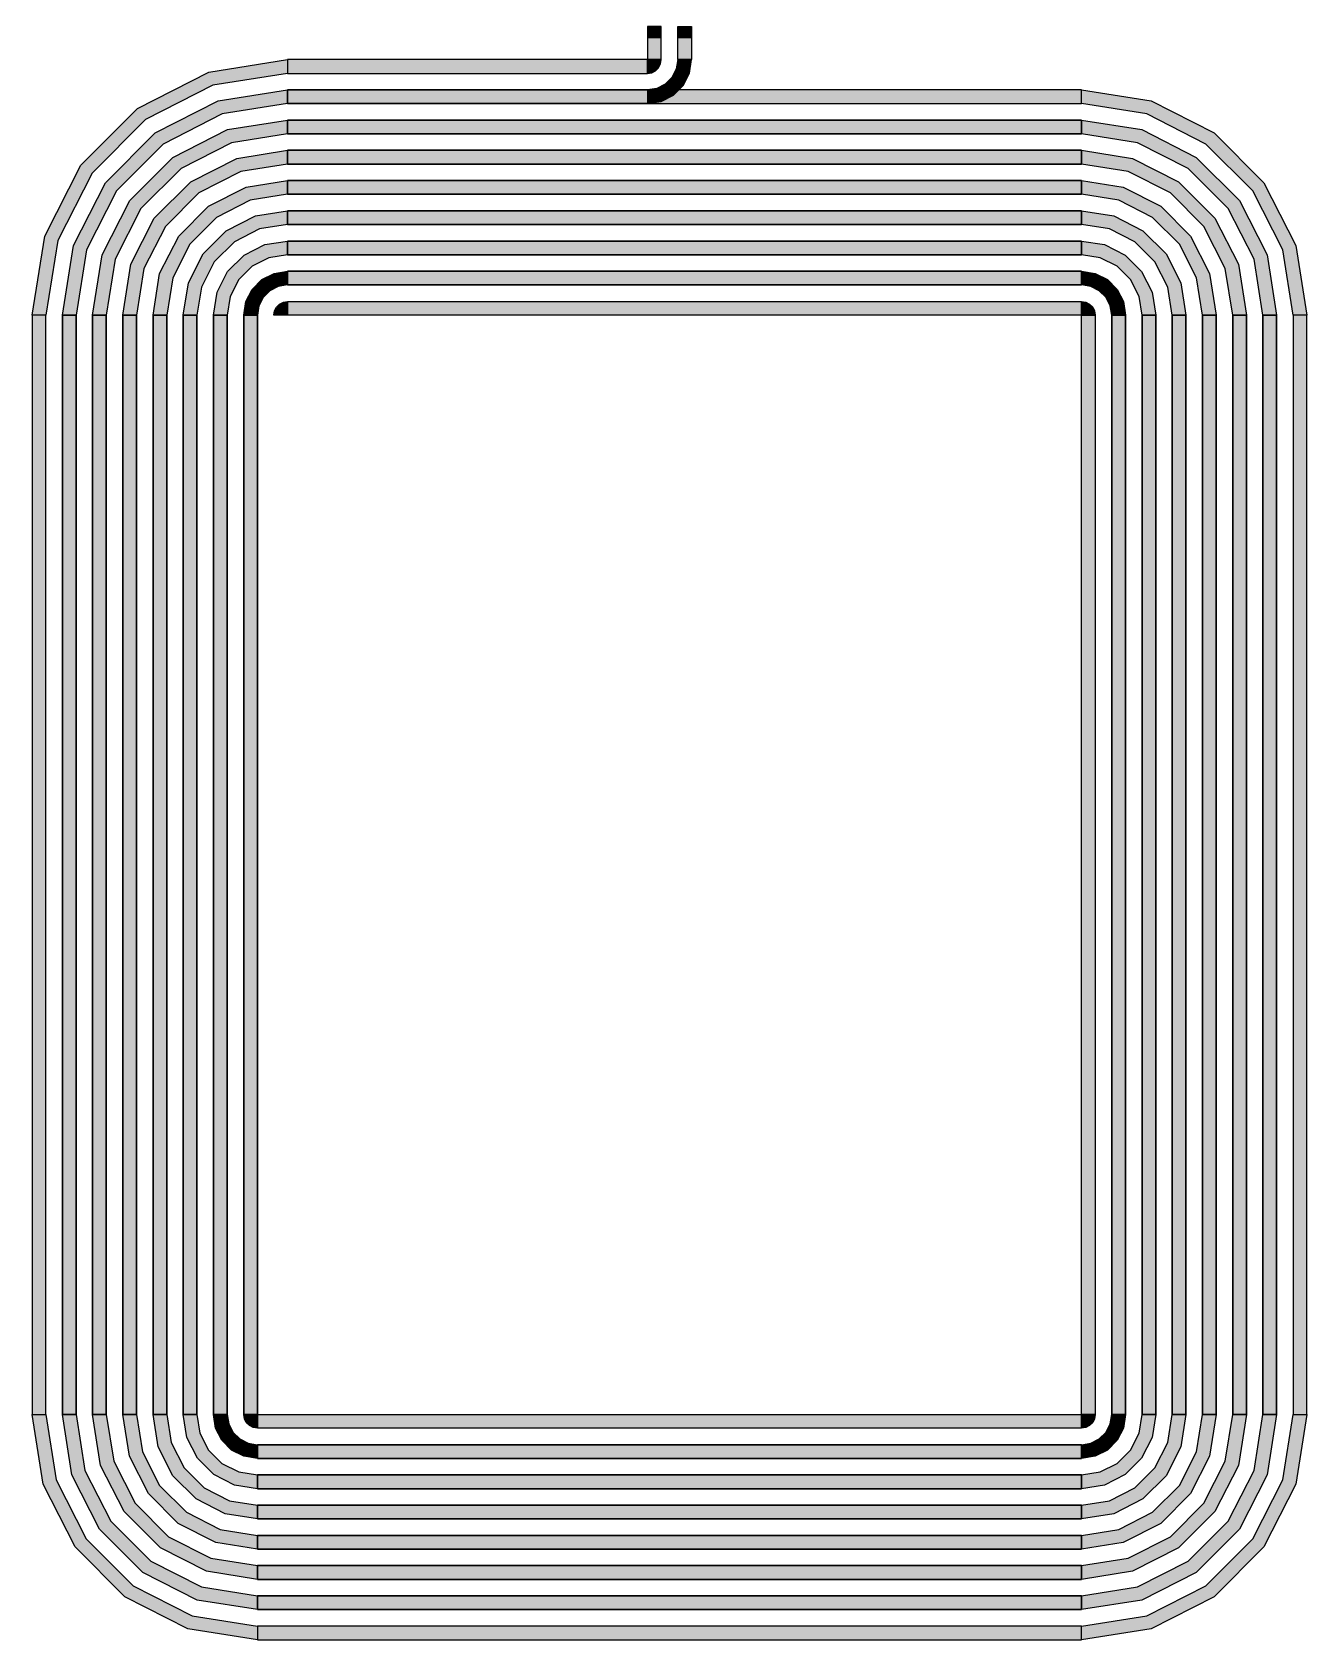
# Model space of a CAD drawing. Extents: x -200 to 7200, y -200 to 2100.
# Drawn here: x 2759 to 2991, y 84 to 376.5 of the extents above; entities that cross this region are included whole.
import ezdxf

# ---------------------------------------------------------------- set-up
doc = ezdxf.new("R2010")
doc.units = 0
doc.header["$MEASUREMENT"] = 0
doc.layers.get('0').update_dxf_attribs({"linetype": 'CONTINUOUS'})

# ---------------------------------------------------------------- blocks, each defined once
blk = doc.blocks.new('R2C1B')
for points in [[(2873.5, 375.5), (2873.5, 377.5), (2871, 377.5), (2871, 375.5), (2873.5, 375.5)], [(2876.5, 375.5), (2876.5, 377.5), (2879, 377.5), (2879, 375.5), (2876.5, 375.5)], [(2873.5, 371.5), (2873.5, 375.5), (2871, 375.5), (2871, 371.5), (2873.5, 371.5)], [(2876.5, 371.5), (2876.5, 375.5), (2879, 375.5), (2879, 371.5), (2876.5, 371.5)], [(2759, 325), (2761.28, 339.37), (2767.88, 352.33), (2778.17, 362.62), (2791.13, 369.22), (2805.5, 371.5), (2805.5, 369), (2791.9, 366.85), (2779.64, 360.6), (2769.9, 350.86), (2763.65, 338.6), (2761.5, 325), (2759, 325)], [(2805.5, 369), (2871, 369), (2871, 371.5), (2805.5, 371.5), (2805.5, 369)], [(2871, 363.5), (2873.47, 363.89), (2875.7, 365.03), (2877.47, 366.8), (2878.61, 369.03), (2879, 371.5), (2876.5, 371.5), (2876.23, 369.8), (2875.45, 368.27), (2874.23, 367.05), (2872.7, 366.27), (2871, 366), (2871, 363.5)], [(2871, 369), (2871.77, 369.12), (2872.47, 369.48), (2873.02, 370.03), (2873.38, 370.73), (2873.5, 371.5), (2871, 371.5), (2871, 371.5), (2871, 371.5), (2871, 371.5), (2871, 371.5), (2871, 371.5), (2871, 369)], [(2764.5, 325), (2766.51, 337.67), (2772.33, 349.1), (2781.4, 358.17), (2792.83, 363.99), (2805.5, 366), (2805.5, 363.5), (2793.6, 361.62), (2782.87, 356.15), (2774.35, 347.63), (2768.88, 336.9), (2767, 325), (2764.5, 325)], [(2764.5, 325), (2766.51, 337.67), (2772.33, 349.1), (2781.4, 358.17), (2792.83, 363.99), (2805.5, 366), (2805.5, 363.5), (2793.6, 361.62), (2782.87, 356.15), (2774.35, 347.63), (2768.88, 336.9), (2767, 325), (2764.5, 325)], [(2805.5, 363.5), (2950, 363.5), (2950, 366), (2805.5, 366), (2805.5, 363.5)], [(2805.5, 366), (2871, 366), (2871, 363.5), (2805.5, 363.5), (2805.5, 366)], [(2950, 366), (2962.67, 363.99), (2974.1, 358.17), (2983.17, 349.1), (2988.99, 337.67), (2991, 325), (2988.5, 325), (2986.62, 336.9), (2981.15, 347.63), (2972.63, 356.15), (2961.9, 361.62), (2950, 363.5), (2950, 366)], [(2770, 325), (2771.74, 335.97), (2776.78, 345.87), (2784.63, 353.72), (2794.53, 358.76), (2805.5, 360.5), (2805.5, 358), (2795.3, 356.38), (2786.1, 351.7), (2778.8, 344.4), (2774.12, 335.2), (2772.5, 325), (2770, 325)], [(2770, 325), (2771.74, 335.97), (2776.78, 345.87), (2784.63, 353.72), (2794.53, 358.76), (2805.5, 360.5), (2805.5, 358), (2795.3, 356.38), (2786.1, 351.7), (2778.8, 344.4), (2774.12, 335.2), (2772.5, 325), (2770, 325)], [(2805.5, 358), (2950, 358), (2950, 360.5), (2805.5, 360.5), (2805.5, 358)], [(2805.5, 360.5), (2950, 360.5), (2950, 358), (2805.5, 358), (2805.5, 360.5)], [(2950, 360.5), (2960.97, 358.76), (2970.87, 353.72), (2978.72, 345.87), (2983.76, 335.97), (2985.5, 325), (2983, 325), (2981.38, 335.2), (2976.7, 344.4), (2969.4, 351.7), (2960.2, 356.38), (2950, 358), (2950, 360.5)], [(2950, 360.5), (2960.97, 358.76), (2970.87, 353.72), (2978.72, 345.87), (2983.76, 335.97), (2985.5, 325), (2983, 325), (2981.38, 335.2), (2976.7, 344.4), (2969.4, 351.7), (2960.2, 356.38), (2950, 358), (2950, 360.5)], [(2775.5, 325), (2776.97, 334.27), (2781.23, 342.63), (2787.87, 349.27), (2796.23, 353.53), (2805.5, 355), (2805.5, 352.5), (2797, 351.15), (2789.34, 347.25), (2783.25, 341.16), (2779.35, 333.5), (2778, 325), (2775.5, 325)], [(2775.5, 325), (2776.97, 334.27), (2781.23, 342.63), (2787.87, 349.27), (2796.23, 353.53), (2805.5, 355), (2805.5, 352.5), (2797, 351.15), (2789.34, 347.25), (2783.25, 341.16), (2779.35, 333.5), (2778, 325), (2775.5, 325)], [(2805.5, 352.5), (2950, 352.5), (2950, 355), (2805.5, 355), (2805.5, 352.5)], [(2805.5, 355), (2950, 355), (2950, 352.5), (2805.5, 352.5), (2805.5, 355)], [(2950, 355), (2959.27, 353.53), (2967.63, 349.27), (2974.27, 342.63), (2978.53, 334.27), (2980, 325), (2977.5, 325), (2976.15, 333.5), (2972.25, 341.16), (2966.16, 347.25), (2958.5, 351.15), (2950, 352.5), (2950, 355)], [(2950, 355), (2959.27, 353.53), (2967.63, 349.27), (2974.27, 342.63), (2978.53, 334.27), (2980, 325), (2977.5, 325), (2976.15, 333.5), (2972.25, 341.16), (2966.16, 347.25), (2958.5, 351.15), (2950, 352.5), (2950, 355)], [(2781, 325), (2782.2, 332.57), (2785.68, 339.4), (2791.1, 344.82), (2797.93, 348.3), (2805.5, 349.5), (2805.5, 347), (2798.7, 345.92), (2792.57, 342.8), (2787.7, 337.93), (2784.58, 331.8), (2783.5, 325), (2781, 325)], [(2781, 325), (2782.2, 332.57), (2785.68, 339.4), (2791.1, 344.82), (2797.93, 348.3), (2805.5, 349.5), (2805.5, 347), (2798.7, 345.92), (2792.57, 342.8), (2787.7, 337.93), (2784.58, 331.8), (2783.5, 325), (2781, 325)], [(2805.5, 347), (2950, 347), (2950, 349.5), (2805.5, 349.5), (2805.5, 347)], [(2805.5, 349.5), (2950, 349.5), (2950, 347), (2805.5, 347), (2805.5, 349.5)], [(2950, 349.5), (2957.57, 348.3), (2964.4, 344.82), (2969.82, 339.4), (2973.3, 332.57), (2974.5, 325), (2972, 325), (2970.92, 331.8), (2967.8, 337.93), (2962.93, 342.8), (2956.8, 345.92), (2950, 347), (2950, 349.5)], [(2950, 349.5), (2957.57, 348.3), (2964.4, 344.82), (2969.82, 339.4), (2973.3, 332.57), (2974.5, 325), (2972, 325), (2970.92, 331.8), (2967.8, 337.93), (2962.93, 342.8), (2956.8, 345.92), (2950, 347), (2950, 349.5)], [(2786.5, 325), (2787.43, 330.87), (2790.13, 336.17), (2794.33, 340.37), (2799.63, 343.07), (2805.5, 344), (2805.5, 341.5), (2800.4, 340.69), (2795.8, 338.35), (2792.15, 334.7), (2789.81, 330.1), (2789, 325), (2786.5, 325)], [(2786.5, 325), (2787.43, 330.87), (2790.13, 336.17), (2794.33, 340.37), (2799.63, 343.07), (2805.5, 344), (2805.5, 341.5), (2800.4, 340.69), (2795.8, 338.35), (2792.15, 334.7), (2789.81, 330.1), (2789, 325), (2786.5, 325)], [(2805.5, 341.5), (2950, 341.5), (2950, 344), (2805.5, 344), (2805.5, 341.5)], [(2805.5, 344), (2950, 344), (2950, 341.5), (2805.5, 341.5), (2805.5, 344)], [(2950, 344), (2955.87, 343.07), (2961.17, 340.37), (2965.37, 336.17), (2968.07, 330.87), (2969, 325), (2966.5, 325), (2965.69, 330.1), (2963.35, 334.7), (2959.7, 338.35), (2955.1, 340.69), (2950, 341.5), (2950, 344)], [(2950, 344), (2955.87, 343.07), (2961.17, 340.37), (2965.37, 336.17), (2968.07, 330.87), (2969, 325), (2966.5, 325), (2965.69, 330.1), (2963.35, 334.7), (2959.7, 338.35), (2955.1, 340.69), (2950, 341.5), (2950, 344)], [(2792, 325), (2792.66, 329.17), (2794.58, 332.94), (2797.56, 335.92), (2801.33, 337.84), (2805.5, 338.5), (2805.5, 336), (2802.1, 335.46), (2799.03, 333.9), (2796.6, 331.47), (2795.04, 328.4), (2794.5, 325), (2792, 325)], [(2792, 325), (2792.66, 329.17), (2794.58, 332.94), (2797.56, 335.92), (2801.33, 337.84), (2805.5, 338.5), (2805.5, 336), (2802.1, 335.46), (2799.03, 333.9), (2796.6, 331.47), (2795.04, 328.4), (2794.5, 325), (2792, 325)], [(2805.5, 336), (2950, 336), (2950, 338.5), (2805.5, 338.5), (2805.5, 336)], [(2805.5, 338.5), (2950, 338.5), (2950, 336), (2805.5, 336), (2805.5, 338.5)], [(2950, 338.5), (2954.17, 337.84), (2957.94, 335.92), (2960.92, 332.94), (2962.84, 329.17), (2963.5, 325), (2961, 325), (2960.46, 328.4), (2958.9, 331.47), (2956.47, 333.9), (2953.4, 335.46), (2950, 336), (2950, 338.5)], [(2950, 338.5), (2954.17, 337.84), (2957.94, 335.92), (2960.92, 332.94), (2962.84, 329.17), (2963.5, 325), (2961, 325), (2960.46, 328.4), (2958.9, 331.47), (2956.47, 333.9), (2953.4, 335.46), (2950, 336), (2950, 338.5)], [(2797.5, 325), (2797.89, 327.47), (2799.03, 329.7), (2800.8, 331.47), (2803.03, 332.61), (2805.5, 333), (2805.5, 330.5), (2803.8, 330.23), (2802.27, 329.45), (2801.05, 328.23), (2800.27, 326.7), (2800, 325), (2797.5, 325)], [(2797.5, 325), (2797.89, 327.47), (2799.03, 329.7), (2800.8, 331.47), (2803.03, 332.61), (2805.5, 333), (2805.5, 330.5), (2803.8, 330.23), (2802.27, 329.45), (2801.05, 328.23), (2800.27, 326.7), (2800, 325), (2797.5, 325)], [(2805.5, 330.5), (2950, 330.5), (2950, 333), (2805.5, 333), (2805.5, 330.5)], [(2805.5, 333), (2950, 333), (2950, 330.5), (2805.5, 330.5), (2805.5, 333)], [(2950, 333), (2952.47, 332.61), (2954.7, 331.47), (2956.47, 329.7), (2957.61, 327.47), (2958, 325), (2955.5, 325), (2955.23, 326.7), (2954.45, 328.23), (2953.23, 329.45), (2951.7, 330.23), (2950, 330.5), (2950, 333)], [(2950, 333), (2952.47, 332.61), (2954.7, 331.47), (2956.47, 329.7), (2957.61, 327.47), (2958, 325), (2955.5, 325), (2955.23, 326.7), (2954.45, 328.23), (2953.23, 329.45), (2951.7, 330.23), (2950, 330.5), (2950, 333)], [(2761.5, 125), (2761.5, 325), (2759, 325), (2759, 125), (2761.5, 125)], [(2767, 125), (2767, 325), (2764.5, 325), (2764.5, 125), (2767, 125)], [(2764.5, 125), (2764.5, 325), (2767, 325), (2767, 125), (2764.5, 125)], [(2772.5, 125), (2772.5, 325), (2770, 325), (2770, 125), (2772.5, 125)], [(2770, 125), (2770, 325), (2772.5, 325), (2772.5, 125), (2770, 125)], [(2778, 125), (2778, 325), (2775.5, 325), (2775.5, 125), (2778, 125)], [(2775.5, 125), (2775.5, 325), (2778, 325), (2778, 125), (2775.5, 125)], [(2783.5, 125), (2783.5, 325), (2781, 325), (2781, 125), (2783.5, 125)], [(2781, 125), (2781, 325), (2783.5, 325), (2783.5, 125), (2781, 125)], [(2789, 125), (2789, 325), (2786.5, 325), (2786.5, 125), (2789, 125)], [(2786.5, 125), (2786.5, 325), (2789, 325), (2789, 125), (2786.5, 125)], [(2794.5, 125), (2794.5, 325), (2792, 325), (2792, 125), (2794.5, 125)], [(2792, 125), (2792, 325), (2794.5, 325), (2794.5, 125), (2792, 125)], [(2800, 125), (2800, 325), (2797.5, 325), (2797.5, 125), (2800, 125)], [(2797.5, 125), (2797.5, 325), (2800, 325), (2800, 125), (2797.5, 125)], [(2803, 325), (2803.12, 325.77), (2803.48, 326.47), (2804.03, 327.02), (2804.73, 327.38), (2805.5, 327.5), (2805.5, 325), (2805.5, 325), (2805.5, 325), (2805.5, 325), (2805.5, 325), (2805.5, 325), (2803, 325)], [(2805.5, 327.5), (2950, 327.5), (2950, 325), (2805.5, 325), (2805.5, 327.5)], [(2950, 327.5), (2950.77, 327.38), (2951.47, 327.02), (2952.02, 326.47), (2952.38, 325.77), (2952.5, 325), (2950, 325), (2950, 325), (2950, 325), (2950, 325), (2950, 325), (2950, 325), (2950, 327.5)], [(2950, 125), (2950, 325), (2952.5, 325), (2952.5, 125), (2950, 125)], [(2952.5, 325), (2952.5, 125), (2950, 125), (2950, 325), (2952.5, 325)], [(2955.5, 325), (2955.5, 125), (2958, 125), (2958, 325), (2955.5, 325)], [(2958, 325), (2958, 125), (2955.5, 125), (2955.5, 325), (2958, 325)], [(2961, 325), (2961, 125), (2963.5, 125), (2963.5, 325), (2961, 325)], [(2963.5, 325), (2963.5, 125), (2961, 125), (2961, 325), (2963.5, 325)], [(2966.5, 325), (2966.5, 125), (2969, 125), (2969, 325), (2966.5, 325)], [(2969, 325), (2969, 125), (2966.5, 125), (2966.5, 325), (2969, 325)], [(2972, 325), (2972, 125), (2974.5, 125), (2974.5, 325), (2972, 325)], [(2974.5, 325), (2974.5, 125), (2972, 125), (2972, 325), (2974.5, 325)], [(2977.5, 325), (2977.5, 125), (2980, 125), (2980, 325), (2977.5, 325)], [(2980, 325), (2980, 125), (2977.5, 125), (2977.5, 325), (2980, 325)], [(2983, 325), (2983, 125), (2985.5, 125), (2985.5, 325), (2983, 325)], [(2985.5, 325), (2985.5, 125), (2983, 125), (2983, 325), (2985.5, 325)], [(2988.5, 325), (2988.5, 125), (2991, 125), (2991, 325), (2988.5, 325)], [(2800, 84), (2787.33, 86.01), (2775.9, 91.83), (2766.83, 100.9), (2761.01, 112.33), (2759, 125), (2761.5, 125), (2763.38, 113.1), (2768.85, 102.37), (2777.37, 93.85), (2788.1, 88.38), (2800, 86.5), (2800, 84)], [(2800, 89.5), (2789.03, 91.24), (2779.13, 96.28), (2771.28, 104.13), (2766.24, 114.03), (2764.5, 125), (2767, 125), (2768.62, 114.8), (2773.3, 105.6), (2780.6, 98.3), (2789.8, 93.62), (2800, 92), (2800, 89.5)], [(2800, 89.5), (2789.03, 91.24), (2779.13, 96.28), (2771.28, 104.13), (2766.24, 114.03), (2764.5, 125), (2767, 125), (2768.62, 114.8), (2773.3, 105.6), (2780.6, 98.3), (2789.8, 93.62), (2800, 92), (2800, 89.5)], [(2800, 95), (2790.73, 96.47), (2782.37, 100.73), (2775.73, 107.37), (2771.47, 115.73), (2770, 125), (2772.5, 125), (2773.85, 116.5), (2777.75, 108.84), (2783.84, 102.75), (2791.5, 98.85), (2800, 97.5), (2800, 95)], [(2800, 95), (2790.73, 96.47), (2782.37, 100.73), (2775.73, 107.37), (2771.47, 115.73), (2770, 125), (2772.5, 125), (2773.85, 116.5), (2777.75, 108.84), (2783.84, 102.75), (2791.5, 98.85), (2800, 97.5), (2800, 95)], [(2800, 100.5), (2792.43, 101.7), (2785.6, 105.18), (2780.18, 110.6), (2776.7, 117.43), (2775.5, 125), (2778, 125), (2779.08, 118.2), (2782.2, 112.07), (2787.07, 107.2), (2793.2, 104.08), (2800, 103), (2800, 100.5)], [(2800, 100.5), (2792.43, 101.7), (2785.6, 105.18), (2780.18, 110.6), (2776.7, 117.43), (2775.5, 125), (2778, 125), (2779.08, 118.2), (2782.2, 112.07), (2787.07, 107.2), (2793.2, 104.08), (2800, 103), (2800, 100.5)], [(2800, 106), (2794.13, 106.93), (2788.83, 109.63), (2784.63, 113.83), (2781.93, 119.13), (2781, 125), (2783.5, 125), (2784.31, 119.9), (2786.65, 115.3), (2790.3, 111.65), (2794.9, 109.31), (2800, 108.5), (2800, 106)], [(2800, 106), (2794.13, 106.93), (2788.83, 109.63), (2784.63, 113.83), (2781.93, 119.13), (2781, 125), (2783.5, 125), (2784.31, 119.9), (2786.65, 115.3), (2790.3, 111.65), (2794.9, 109.31), (2800, 108.5), (2800, 106)], [(2800, 111.5), (2795.83, 112.16), (2792.06, 114.08), (2789.08, 117.06), (2787.16, 120.83), (2786.5, 125), (2789, 125), (2789.54, 121.6), (2791.1, 118.53), (2793.53, 116.1), (2796.6, 114.54), (2800, 114), (2800, 111.5)], [(2800, 111.5), (2795.83, 112.16), (2792.06, 114.08), (2789.08, 117.06), (2787.16, 120.83), (2786.5, 125), (2789, 125), (2789.54, 121.6), (2791.1, 118.53), (2793.53, 116.1), (2796.6, 114.54), (2800, 114), (2800, 111.5)], [(2800, 117), (2797.53, 117.39), (2795.3, 118.53), (2793.53, 120.3), (2792.39, 122.53), (2792, 125), (2794.5, 125), (2794.77, 123.3), (2795.55, 121.77), (2796.77, 120.55), (2798.3, 119.77), (2800, 119.5), (2800, 117)], [(2800, 117), (2797.53, 117.39), (2795.3, 118.53), (2793.53, 120.3), (2792.39, 122.53), (2792, 125), (2794.5, 125), (2794.77, 123.3), (2795.55, 121.77), (2796.77, 120.55), (2798.3, 119.77), (2800, 119.5), (2800, 117)], [(2800, 122.5), (2799.23, 122.62), (2798.53, 122.98), (2797.98, 123.53), (2797.62, 124.23), (2797.5, 125), (2800, 125), (2800, 125), (2800, 125), (2800, 125), (2800, 125), (2800, 125), (2800, 122.5)], [(2950, 122.5), (2800, 122.5), (2800, 125), (2950, 125), (2950, 122.5)], [(2958, 125), (2957.61, 122.53), (2956.47, 120.3), (2954.7, 118.53), (2952.47, 117.39), (2950, 117), (2950, 119.5), (2951.7, 119.77), (2953.23, 120.55), (2954.45, 121.77), (2955.23, 123.3), (2955.5, 125), (2958, 125)], [(2952.5, 125), (2952.38, 124.23), (2952.02, 123.53), (2951.47, 122.98), (2950.77, 122.62), (2950, 122.5), (2950, 125), (2950, 125), (2950, 125), (2950, 125), (2950, 125), (2950, 125), (2952.5, 125)], [(2963.5, 125), (2962.84, 120.83), (2960.92, 117.06), (2957.94, 114.08), (2954.17, 112.16), (2950, 111.5), (2950, 114), (2953.4, 114.54), (2956.47, 116.1), (2958.9, 118.53), (2960.46, 121.6), (2961, 125), (2963.5, 125)], [(2958, 125), (2957.61, 122.53), (2956.47, 120.3), (2954.7, 118.53), (2952.47, 117.39), (2950, 117), (2950, 119.5), (2951.7, 119.77), (2953.23, 120.55), (2954.45, 121.77), (2955.23, 123.3), (2955.5, 125), (2958, 125)], [(2969, 125), (2968.07, 119.13), (2965.37, 113.83), (2961.17, 109.63), (2955.87, 106.93), (2950, 106), (2950, 108.5), (2955.1, 109.31), (2959.7, 111.65), (2963.35, 115.3), (2965.69, 119.9), (2966.5, 125), (2969, 125)], [(2963.5, 125), (2962.84, 120.83), (2960.92, 117.06), (2957.94, 114.08), (2954.17, 112.16), (2950, 111.5), (2950, 114), (2953.4, 114.54), (2956.47, 116.1), (2958.9, 118.53), (2960.46, 121.6), (2961, 125), (2963.5, 125)], [(2974.5, 125), (2973.3, 117.43), (2969.82, 110.6), (2964.4, 105.18), (2957.57, 101.7), (2950, 100.5), (2950, 103), (2956.8, 104.08), (2962.93, 107.2), (2967.8, 112.07), (2970.92, 118.2), (2972, 125), (2974.5, 125)], [(2969, 125), (2968.07, 119.13), (2965.37, 113.83), (2961.17, 109.63), (2955.87, 106.93), (2950, 106), (2950, 108.5), (2955.1, 109.31), (2959.7, 111.65), (2963.35, 115.3), (2965.69, 119.9), (2966.5, 125), (2969, 125)], [(2980, 125), (2978.53, 115.73), (2974.27, 107.37), (2967.63, 100.73), (2959.27, 96.47), (2950, 95), (2950, 97.5), (2958.5, 98.85), (2966.16, 102.75), (2972.25, 108.84), (2976.15, 116.5), (2977.5, 125), (2980, 125)], [(2974.5, 125), (2973.3, 117.43), (2969.82, 110.6), (2964.4, 105.18), (2957.57, 101.7), (2950, 100.5), (2950, 103), (2956.8, 104.08), (2962.93, 107.2), (2967.8, 112.07), (2970.92, 118.2), (2972, 125), (2974.5, 125)], [(2985.5, 125), (2983.76, 114.03), (2978.72, 104.13), (2970.87, 96.28), (2960.97, 91.24), (2950, 89.5), (2950, 92), (2960.2, 93.62), (2969.4, 98.3), (2976.7, 105.6), (2981.38, 114.8), (2983, 125), (2985.5, 125)], [(2980, 125), (2978.53, 115.73), (2974.27, 107.37), (2967.63, 100.73), (2959.27, 96.47), (2950, 95), (2950, 97.5), (2958.5, 98.85), (2966.16, 102.75), (2972.25, 108.84), (2976.15, 116.5), (2977.5, 125), (2980, 125)], [(2991, 125), (2988.99, 112.33), (2983.17, 100.9), (2974.1, 91.83), (2962.67, 86.01), (2950, 84), (2950, 86.5), (2961.9, 88.38), (2972.63, 93.85), (2981.15, 102.37), (2986.62, 113.1), (2988.5, 125), (2991, 125)], [(2985.5, 125), (2983.76, 114.03), (2978.72, 104.13), (2970.87, 96.28), (2960.97, 91.24), (2950, 89.5), (2950, 92), (2960.2, 93.62), (2969.4, 98.3), (2976.7, 105.6), (2981.38, 114.8), (2983, 125), (2985.5, 125)], [(2950, 119.5), (2800, 119.5), (2800, 117), (2950, 117), (2950, 119.5)], [(2950, 117), (2800, 117), (2800, 119.5), (2950, 119.5), (2950, 117)], [(2950, 114), (2800, 114), (2800, 111.5), (2950, 111.5), (2950, 114)], [(2950, 111.5), (2800, 111.5), (2800, 114), (2950, 114), (2950, 111.5)], [(2950, 108.5), (2800, 108.5), (2800, 106), (2950, 106), (2950, 108.5)], [(2950, 106), (2800, 106), (2800, 108.5), (2950, 108.5), (2950, 106)], [(2950, 103), (2800, 103), (2800, 100.5), (2950, 100.5), (2950, 103)], [(2950, 100.5), (2800, 100.5), (2800, 103), (2950, 103), (2950, 100.5)], [(2950, 97.5), (2800, 97.5), (2800, 95), (2950, 95), (2950, 97.5)], [(2950, 95), (2800, 95), (2800, 97.5), (2950, 97.5), (2950, 95)], [(2950, 92), (2800, 92), (2800, 89.5), (2950, 89.5), (2950, 92)], [(2950, 89.5), (2800, 89.5), (2800, 92), (2950, 92), (2950, 89.5)], [(2950, 86.5), (2800, 86.5), (2800, 84), (2950, 84), (2950, 86.5)]]:
    blk.add_lwpolyline(points)
for points in [[(2873.5, 375.5), (2873.5, 377.5), (2871, 375.5), (2871, 377.5)], [(2876.5, 375.5), (2876.5, 377.5), (2879, 375.5), (2879, 377.5)], [(2873.5, 371.5), (2873.5, 375.5), (2871, 371.5), (2871, 375.5)], [(2876.5, 371.5), (2876.5, 375.5), (2879, 371.5), (2879, 375.5)], [(2791.9, 366.85), (2791.13, 369.22), (2805.5, 369), (2805.5, 371.5)], [(2805.5, 369), (2871, 369), (2805.5, 371.5), (2871, 371.5)], [(2871, 371.5), (2871, 369), (2871, 371.5), (2871.77, 369.12)], [(2871, 371.5), (2871.77, 369.12), (2871, 371.5), (2872.47, 369.48)], [(2871, 371.5), (2872.47, 369.48), (2871, 371.5), (2873.02, 370.03)], [(2871, 371.5), (2873.02, 370.03), (2871, 371.5), (2873.38, 370.73)], [(2871, 371.5), (2873.38, 370.73), (2871, 371.5), (2873.5, 371.5)], [(2876.23, 369.8), (2878.61, 369.03), (2876.5, 371.5), (2879, 371.5)], [(2779.64, 360.6), (2778.17, 362.62), (2791.9, 366.85), (2791.13, 369.22)], [(2875.45, 368.27), (2877.47, 366.8), (2876.23, 369.8), (2878.61, 369.03)], [(2793.6, 361.62), (2792.83, 363.99), (2805.5, 363.5), (2805.5, 366)], [(2793.6, 361.62), (2792.83, 363.99), (2805.5, 363.5), (2805.5, 366)], [(2805.5, 363.5), (2950, 363.5), (2805.5, 366), (2950, 366)], [(2805.5, 366), (2871, 366), (2805.5, 363.5), (2871, 363.5)], [(2871, 366), (2871, 363.5), (2872.7, 366.27), (2873.47, 363.89)], [(2872.7, 366.27), (2873.47, 363.89), (2874.23, 367.05), (2875.7, 365.03)], [(2874.23, 367.05), (2875.7, 365.03), (2875.45, 368.27), (2877.47, 366.8)], [(2950, 363.5), (2950, 366), (2961.9, 361.62), (2962.67, 363.99)], [(2782.87, 356.15), (2781.4, 358.17), (2793.6, 361.62), (2792.83, 363.99)], [(2782.87, 356.15), (2781.4, 358.17), (2793.6, 361.62), (2792.83, 363.99)], [(2961.9, 361.62), (2962.67, 363.99), (2972.63, 356.15), (2974.1, 358.17)], [(2769.9, 350.86), (2767.88, 352.33), (2779.64, 360.6), (2778.17, 362.62)], [(2795.3, 356.38), (2794.53, 358.76), (2805.5, 358), (2805.5, 360.5)], [(2795.3, 356.38), (2794.53, 358.76), (2805.5, 358), (2805.5, 360.5)], [(2805.5, 358), (2950, 358), (2805.5, 360.5), (2950, 360.5)], [(2805.5, 360.5), (2950, 360.5), (2805.5, 358), (2950, 358)], [(2950, 358), (2950, 360.5), (2960.2, 356.38), (2960.97, 358.76)], [(2950, 358), (2950, 360.5), (2960.2, 356.38), (2960.97, 358.76)], [(2774.35, 347.63), (2772.33, 349.1), (2782.87, 356.15), (2781.4, 358.17)], [(2774.35, 347.63), (2772.33, 349.1), (2782.87, 356.15), (2781.4, 358.17)], [(2786.1, 351.7), (2784.63, 353.72), (2795.3, 356.38), (2794.53, 358.76)], [(2786.1, 351.7), (2784.63, 353.72), (2795.3, 356.38), (2794.53, 358.76)], [(2960.2, 356.38), (2960.97, 358.76), (2969.4, 351.7), (2970.87, 353.72)], [(2960.2, 356.38), (2960.97, 358.76), (2969.4, 351.7), (2970.87, 353.72)], [(2972.63, 356.15), (2974.1, 358.17), (2981.15, 347.63), (2983.17, 349.1)], [(2797, 351.15), (2796.23, 353.53), (2805.5, 352.5), (2805.5, 355)], [(2797, 351.15), (2796.23, 353.53), (2805.5, 352.5), (2805.5, 355)], [(2805.5, 352.5), (2950, 352.5), (2805.5, 355), (2950, 355)], [(2805.5, 355), (2950, 355), (2805.5, 352.5), (2950, 352.5)], [(2950, 352.5), (2950, 355), (2958.5, 351.15), (2959.27, 353.53)], [(2950, 352.5), (2950, 355), (2958.5, 351.15), (2959.27, 353.53)], [(2763.65, 338.6), (2761.28, 339.37), (2769.9, 350.86), (2767.88, 352.33)], [(2778.8, 344.4), (2776.78, 345.87), (2786.1, 351.7), (2784.63, 353.72)], [(2778.8, 344.4), (2776.78, 345.87), (2786.1, 351.7), (2784.63, 353.72)], [(2789.34, 347.25), (2787.87, 349.27), (2797, 351.15), (2796.23, 353.53)], [(2789.34, 347.25), (2787.87, 349.27), (2797, 351.15), (2796.23, 353.53)], [(2958.5, 351.15), (2959.27, 353.53), (2966.16, 347.25), (2967.63, 349.27)], [(2958.5, 351.15), (2959.27, 353.53), (2966.16, 347.25), (2967.63, 349.27)], [(2969.4, 351.7), (2970.87, 353.72), (2976.7, 344.4), (2978.72, 345.87)], [(2969.4, 351.7), (2970.87, 353.72), (2976.7, 344.4), (2978.72, 345.87)], [(2768.88, 336.9), (2766.51, 337.67), (2774.35, 347.63), (2772.33, 349.1)], [(2768.88, 336.9), (2766.51, 337.67), (2774.35, 347.63), (2772.33, 349.1)], [(2783.25, 341.16), (2781.23, 342.63), (2789.34, 347.25), (2787.87, 349.27)], [(2783.25, 341.16), (2781.23, 342.63), (2789.34, 347.25), (2787.87, 349.27)], [(2792.57, 342.8), (2791.1, 344.82), (2798.7, 345.92), (2797.93, 348.3)], [(2792.57, 342.8), (2791.1, 344.82), (2798.7, 345.92), (2797.93, 348.3)], [(2798.7, 345.92), (2797.93, 348.3), (2805.5, 347), (2805.5, 349.5)], [(2798.7, 345.92), (2797.93, 348.3), (2805.5, 347), (2805.5, 349.5)], [(2805.5, 347), (2950, 347), (2805.5, 349.5), (2950, 349.5)], [(2805.5, 349.5), (2950, 349.5), (2805.5, 347), (2950, 347)], [(2950, 347), (2950, 349.5), (2956.8, 345.92), (2957.57, 348.3)], [(2950, 347), (2950, 349.5), (2956.8, 345.92), (2957.57, 348.3)], [(2956.8, 345.92), (2957.57, 348.3), (2962.93, 342.8), (2964.4, 344.82)], [(2956.8, 345.92), (2957.57, 348.3), (2962.93, 342.8), (2964.4, 344.82)], [(2966.16, 347.25), (2967.63, 349.27), (2972.25, 341.16), (2974.27, 342.63)], [(2966.16, 347.25), (2967.63, 349.27), (2972.25, 341.16), (2974.27, 342.63)], [(2981.15, 347.63), (2983.17, 349.1), (2986.62, 336.9), (2988.99, 337.67)], [(2774.12, 335.2), (2771.74, 335.97), (2778.8, 344.4), (2776.78, 345.87)], [(2774.12, 335.2), (2771.74, 335.97), (2778.8, 344.4), (2776.78, 345.87)], [(2976.7, 344.4), (2978.72, 345.87), (2981.38, 335.2), (2983.76, 335.97)], [(2976.7, 344.4), (2978.72, 345.87), (2981.38, 335.2), (2983.76, 335.97)], [(2779.35, 333.5), (2776.97, 334.27), (2783.25, 341.16), (2781.23, 342.63)], [(2779.35, 333.5), (2776.97, 334.27), (2783.25, 341.16), (2781.23, 342.63)], [(2787.7, 337.93), (2785.68, 339.4), (2792.57, 342.8), (2791.1, 344.82)], [(2787.7, 337.93), (2785.68, 339.4), (2792.57, 342.8), (2791.1, 344.82)], [(2795.8, 338.35), (2794.33, 340.37), (2800.4, 340.69), (2799.63, 343.07)], [(2795.8, 338.35), (2794.33, 340.37), (2800.4, 340.69), (2799.63, 343.07)], [(2800.4, 340.69), (2799.63, 343.07), (2805.5, 341.5), (2805.5, 344)], [(2800.4, 340.69), (2799.63, 343.07), (2805.5, 341.5), (2805.5, 344)], [(2805.5, 341.5), (2950, 341.5), (2805.5, 344), (2950, 344)], [(2805.5, 344), (2950, 344), (2805.5, 341.5), (2950, 341.5)], [(2950, 341.5), (2950, 344), (2955.1, 340.69), (2955.87, 343.07)], [(2950, 341.5), (2950, 344), (2955.1, 340.69), (2955.87, 343.07)], [(2955.1, 340.69), (2955.87, 343.07), (2959.7, 338.35), (2961.17, 340.37)], [(2955.1, 340.69), (2955.87, 343.07), (2959.7, 338.35), (2961.17, 340.37)], [(2962.93, 342.8), (2964.4, 344.82), (2967.8, 337.93), (2969.82, 339.4)], [(2962.93, 342.8), (2964.4, 344.82), (2967.8, 337.93), (2969.82, 339.4)], [(2972.25, 341.16), (2974.27, 342.63), (2976.15, 333.5), (2978.53, 334.27)], [(2972.25, 341.16), (2974.27, 342.63), (2976.15, 333.5), (2978.53, 334.27)], [(2761.5, 325), (2759, 325), (2763.65, 338.6), (2761.28, 339.37)], [(2784.58, 331.8), (2782.2, 332.57), (2787.7, 337.93), (2785.68, 339.4)], [(2784.58, 331.8), (2782.2, 332.57), (2787.7, 337.93), (2785.68, 339.4)], [(2792.15, 334.7), (2790.13, 336.17), (2795.8, 338.35), (2794.33, 340.37)], [(2792.15, 334.7), (2790.13, 336.17), (2795.8, 338.35), (2794.33, 340.37)], [(2959.7, 338.35), (2961.17, 340.37), (2963.35, 334.7), (2965.37, 336.17)], [(2959.7, 338.35), (2961.17, 340.37), (2963.35, 334.7), (2965.37, 336.17)], [(2967.8, 337.93), (2969.82, 339.4), (2970.92, 331.8), (2973.3, 332.57)], [(2967.8, 337.93), (2969.82, 339.4), (2970.92, 331.8), (2973.3, 332.57)], [(2767, 325), (2764.5, 325), (2768.88, 336.9), (2766.51, 337.67)], [(2767, 325), (2764.5, 325), (2768.88, 336.9), (2766.51, 337.67)], [(2799.03, 333.9), (2797.56, 335.92), (2802.1, 335.46), (2801.33, 337.84)], [(2799.03, 333.9), (2797.56, 335.92), (2802.1, 335.46), (2801.33, 337.84)], [(2802.1, 335.46), (2801.33, 337.84), (2805.5, 336), (2805.5, 338.5)], [(2802.1, 335.46), (2801.33, 337.84), (2805.5, 336), (2805.5, 338.5)], [(2805.5, 336), (2950, 336), (2805.5, 338.5), (2950, 338.5)], [(2805.5, 338.5), (2950, 338.5), (2805.5, 336), (2950, 336)], [(2950, 336), (2950, 338.5), (2953.4, 335.46), (2954.17, 337.84)], [(2950, 336), (2950, 338.5), (2953.4, 335.46), (2954.17, 337.84)], [(2953.4, 335.46), (2954.17, 337.84), (2956.47, 333.9), (2957.94, 335.92)], [(2953.4, 335.46), (2954.17, 337.84), (2956.47, 333.9), (2957.94, 335.92)], [(2986.62, 336.9), (2988.99, 337.67), (2988.5, 325), (2991, 325)], [(2772.5, 325), (2770, 325), (2774.12, 335.2), (2771.74, 335.97)], [(2772.5, 325), (2770, 325), (2774.12, 335.2), (2771.74, 335.97)], [(2778, 325), (2775.5, 325), (2779.35, 333.5), (2776.97, 334.27)], [(2778, 325), (2775.5, 325), (2779.35, 333.5), (2776.97, 334.27)], [(2789.81, 330.1), (2787.43, 330.87), (2792.15, 334.7), (2790.13, 336.17)], [(2789.81, 330.1), (2787.43, 330.87), (2792.15, 334.7), (2790.13, 336.17)], [(2796.6, 331.47), (2794.58, 332.94), (2799.03, 333.9), (2797.56, 335.92)], [(2796.6, 331.47), (2794.58, 332.94), (2799.03, 333.9), (2797.56, 335.92)], [(2956.47, 333.9), (2957.94, 335.92), (2958.9, 331.47), (2960.92, 332.94)], [(2956.47, 333.9), (2957.94, 335.92), (2958.9, 331.47), (2960.92, 332.94)], [(2963.35, 334.7), (2965.37, 336.17), (2965.69, 330.1), (2968.07, 330.87)], [(2963.35, 334.7), (2965.37, 336.17), (2965.69, 330.1), (2968.07, 330.87)], [(2976.15, 333.5), (2978.53, 334.27), (2977.5, 325), (2980, 325)], [(2976.15, 333.5), (2978.53, 334.27), (2977.5, 325), (2980, 325)], [(2981.38, 335.2), (2983.76, 335.97), (2983, 325), (2985.5, 325)], [(2981.38, 335.2), (2983.76, 335.97), (2983, 325), (2985.5, 325)], [(2783.5, 325), (2781, 325), (2784.58, 331.8), (2782.2, 332.57)], [(2783.5, 325), (2781, 325), (2784.58, 331.8), (2782.2, 332.57)], [(2789, 325), (2786.5, 325), (2789.81, 330.1), (2787.43, 330.87)], [(2789, 325), (2786.5, 325), (2789.81, 330.1), (2787.43, 330.87)], [(2795.04, 328.4), (2792.66, 329.17), (2796.6, 331.47), (2794.58, 332.94)], [(2795.04, 328.4), (2792.66, 329.17), (2796.6, 331.47), (2794.58, 332.94)], [(2801.05, 328.23), (2799.03, 329.7), (2802.27, 329.45), (2800.8, 331.47)], [(2801.05, 328.23), (2799.03, 329.7), (2802.27, 329.45), (2800.8, 331.47)], [(2802.27, 329.45), (2800.8, 331.47), (2803.8, 330.23), (2803.03, 332.61)], [(2802.27, 329.45), (2800.8, 331.47), (2803.8, 330.23), (2803.03, 332.61)], [(2803.8, 330.23), (2803.03, 332.61), (2805.5, 330.5), (2805.5, 333)], [(2803.8, 330.23), (2803.03, 332.61), (2805.5, 330.5), (2805.5, 333)], [(2805.5, 330.5), (2950, 330.5), (2805.5, 333), (2950, 333)], [(2805.5, 333), (2950, 333), (2805.5, 330.5), (2950, 330.5)], [(2950, 330.5), (2950, 333), (2951.7, 330.23), (2952.47, 332.61)], [(2950, 330.5), (2950, 333), (2951.7, 330.23), (2952.47, 332.61)], [(2951.7, 330.23), (2952.47, 332.61), (2953.23, 329.45), (2954.7, 331.47)], [(2951.7, 330.23), (2952.47, 332.61), (2953.23, 329.45), (2954.7, 331.47)], [(2953.23, 329.45), (2954.7, 331.47), (2954.45, 328.23), (2956.47, 329.7)], [(2953.23, 329.45), (2954.7, 331.47), (2954.45, 328.23), (2956.47, 329.7)], [(2958.9, 331.47), (2960.92, 332.94), (2960.46, 328.4), (2962.84, 329.17)], [(2958.9, 331.47), (2960.92, 332.94), (2960.46, 328.4), (2962.84, 329.17)], [(2965.69, 330.1), (2968.07, 330.87), (2966.5, 325), (2969, 325)], [(2965.69, 330.1), (2968.07, 330.87), (2966.5, 325), (2969, 325)], [(2970.92, 331.8), (2973.3, 332.57), (2972, 325), (2974.5, 325)], [(2970.92, 331.8), (2973.3, 332.57), (2972, 325), (2974.5, 325)], [(2794.5, 325), (2792, 325), (2795.04, 328.4), (2792.66, 329.17)], [(2794.5, 325), (2792, 325), (2795.04, 328.4), (2792.66, 329.17)], [(2800.27, 326.7), (2797.89, 327.47), (2801.05, 328.23), (2799.03, 329.7)], [(2800.27, 326.7), (2797.89, 327.47), (2801.05, 328.23), (2799.03, 329.7)], [(2954.45, 328.23), (2956.47, 329.7), (2955.23, 326.7), (2957.61, 327.47)], [(2954.45, 328.23), (2956.47, 329.7), (2955.23, 326.7), (2957.61, 327.47)], [(2960.46, 328.4), (2962.84, 329.17), (2961, 325), (2963.5, 325)], [(2960.46, 328.4), (2962.84, 329.17), (2961, 325), (2963.5, 325)], [(2761.5, 125), (2761.5, 325), (2759, 125), (2759, 325)], [(2767, 125), (2767, 325), (2764.5, 125), (2764.5, 325)], [(2764.5, 125), (2764.5, 325), (2767, 125), (2767, 325)], [(2772.5, 125), (2772.5, 325), (2770, 125), (2770, 325)], [(2770, 125), (2770, 325), (2772.5, 125), (2772.5, 325)], [(2778, 125), (2778, 325), (2775.5, 125), (2775.5, 325)], [(2775.5, 125), (2775.5, 325), (2778, 125), (2778, 325)], [(2783.5, 125), (2783.5, 325), (2781, 125), (2781, 325)], [(2781, 125), (2781, 325), (2783.5, 125), (2783.5, 325)], [(2789, 125), (2789, 325), (2786.5, 125), (2786.5, 325)], [(2786.5, 125), (2786.5, 325), (2789, 125), (2789, 325)], [(2794.5, 125), (2794.5, 325), (2792, 125), (2792, 325)], [(2792, 125), (2792, 325), (2794.5, 125), (2794.5, 325)], [(2800, 325), (2797.5, 325), (2800.27, 326.7), (2797.89, 327.47)], [(2800, 325), (2797.5, 325), (2800.27, 326.7), (2797.89, 327.47)], [(2800, 125), (2800, 325), (2797.5, 125), (2797.5, 325)], [(2797.5, 125), (2797.5, 325), (2800, 125), (2800, 325)], [(2805.5, 325), (2803, 325), (2805.5, 325), (2803.12, 325.77)], [(2805.5, 325), (2803.12, 325.77), (2805.5, 325), (2803.48, 326.47)], [(2805.5, 325), (2803.48, 326.47), (2805.5, 325), (2804.03, 327.02)], [(2805.5, 325), (2804.03, 327.02), (2805.5, 325), (2804.73, 327.38)], [(2805.5, 325), (2804.73, 327.38), (2805.5, 325), (2805.5, 327.5)], [(2805.5, 327.5), (2950, 327.5), (2805.5, 325), (2950, 325)], [(2950, 325), (2950, 327.5), (2950, 325), (2950.77, 327.38)], [(2950, 325), (2950.77, 327.38), (2950, 325), (2951.47, 327.02)], [(2950, 325), (2951.47, 327.02), (2950, 325), (2952.02, 326.47)], [(2950, 325), (2952.02, 326.47), (2950, 325), (2952.38, 325.77)], [(2950, 325), (2952.38, 325.77), (2950, 325), (2952.5, 325)], [(2950, 125), (2950, 325), (2952.5, 125), (2952.5, 325)], [(2952.5, 325), (2952.5, 125), (2950, 325), (2950, 125)], [(2955.23, 326.7), (2957.61, 327.47), (2955.5, 325), (2958, 325)], [(2955.23, 326.7), (2957.61, 327.47), (2955.5, 325), (2958, 325)], [(2955.5, 325), (2955.5, 125), (2958, 325), (2958, 125)], [(2958, 325), (2958, 125), (2955.5, 325), (2955.5, 125)], [(2961, 325), (2961, 125), (2963.5, 325), (2963.5, 125)], [(2963.5, 325), (2963.5, 125), (2961, 325), (2961, 125)], [(2966.5, 325), (2966.5, 125), (2969, 325), (2969, 125)], [(2969, 325), (2969, 125), (2966.5, 325), (2966.5, 125)], [(2972, 325), (2972, 125), (2974.5, 325), (2974.5, 125)], [(2974.5, 325), (2974.5, 125), (2972, 325), (2972, 125)], [(2977.5, 325), (2977.5, 125), (2980, 325), (2980, 125)], [(2980, 325), (2980, 125), (2977.5, 325), (2977.5, 125)], [(2983, 325), (2983, 125), (2985.5, 325), (2985.5, 125)], [(2985.5, 325), (2985.5, 125), (2983, 325), (2983, 125)], [(2988.5, 325), (2988.5, 125), (2991, 325), (2991, 125)], [(2763.38, 113.1), (2761.01, 112.33), (2761.5, 125), (2759, 125)], [(2768.62, 114.8), (2766.24, 114.03), (2767, 125), (2764.5, 125)], [(2768.62, 114.8), (2766.24, 114.03), (2767, 125), (2764.5, 125)], [(2773.85, 116.5), (2771.47, 115.73), (2772.5, 125), (2770, 125)], [(2773.85, 116.5), (2771.47, 115.73), (2772.5, 125), (2770, 125)], [(2779.08, 118.2), (2776.7, 117.43), (2778, 125), (2775.5, 125)], [(2779.08, 118.2), (2776.7, 117.43), (2778, 125), (2775.5, 125)], [(2784.31, 119.9), (2781.93, 119.13), (2783.5, 125), (2781, 125)], [(2784.31, 119.9), (2781.93, 119.13), (2783.5, 125), (2781, 125)], [(2789.54, 121.6), (2787.16, 120.83), (2789, 125), (2786.5, 125)], [(2789.54, 121.6), (2787.16, 120.83), (2789, 125), (2786.5, 125)], [(2794.77, 123.3), (2792.39, 122.53), (2794.5, 125), (2792, 125)], [(2794.77, 123.3), (2792.39, 122.53), (2794.5, 125), (2792, 125)], [(2795.55, 121.77), (2793.53, 120.3), (2794.77, 123.3), (2792.39, 122.53)], [(2795.55, 121.77), (2793.53, 120.3), (2794.77, 123.3), (2792.39, 122.53)], [(2800, 125), (2797.62, 124.23), (2800, 125), (2797.5, 125)], [(2800, 125), (2797.98, 123.53), (2800, 125), (2797.62, 124.23)], [(2800, 125), (2798.53, 122.98), (2800, 125), (2797.98, 123.53)], [(2800, 125), (2799.23, 122.62), (2800, 125), (2798.53, 122.98)], [(2800, 125), (2800, 122.5), (2800, 125), (2799.23, 122.62)], [(2950, 122.5), (2800, 122.5), (2950, 125), (2800, 125)], [(2950, 125), (2952.5, 125), (2950, 125), (2952.38, 124.23)], [(2950, 125), (2952.38, 124.23), (2950, 125), (2952.02, 123.53)], [(2950, 125), (2952.02, 123.53), (2950, 125), (2951.47, 122.98)], [(2950, 125), (2951.47, 122.98), (2950, 125), (2950.77, 122.62)], [(2950, 125), (2950.77, 122.62), (2950, 125), (2950, 122.5)], [(2955.23, 123.3), (2957.61, 122.53), (2954.45, 121.77), (2956.47, 120.3)], [(2955.23, 123.3), (2957.61, 122.53), (2954.45, 121.77), (2956.47, 120.3)], [(2955.5, 125), (2958, 125), (2955.23, 123.3), (2957.61, 122.53)], [(2955.5, 125), (2958, 125), (2955.23, 123.3), (2957.61, 122.53)], [(2961, 125), (2963.5, 125), (2960.46, 121.6), (2962.84, 120.83)], [(2961, 125), (2963.5, 125), (2960.46, 121.6), (2962.84, 120.83)], [(2966.5, 125), (2969, 125), (2965.69, 119.9), (2968.07, 119.13)], [(2966.5, 125), (2969, 125), (2965.69, 119.9), (2968.07, 119.13)], [(2972, 125), (2974.5, 125), (2970.92, 118.2), (2973.3, 117.43)], [(2972, 125), (2974.5, 125), (2970.92, 118.2), (2973.3, 117.43)], [(2977.5, 125), (2980, 125), (2976.15, 116.5), (2978.53, 115.73)], [(2977.5, 125), (2980, 125), (2976.15, 116.5), (2978.53, 115.73)], [(2983, 125), (2985.5, 125), (2981.38, 114.8), (2983.76, 114.03)], [(2983, 125), (2985.5, 125), (2981.38, 114.8), (2983.76, 114.03)], [(2988.5, 125), (2991, 125), (2986.62, 113.1), (2988.99, 112.33)], [(2791.1, 118.53), (2789.08, 117.06), (2789.54, 121.6), (2787.16, 120.83)], [(2791.1, 118.53), (2789.08, 117.06), (2789.54, 121.6), (2787.16, 120.83)], [(2796.77, 120.55), (2795.3, 118.53), (2795.55, 121.77), (2793.53, 120.3)], [(2796.77, 120.55), (2795.3, 118.53), (2795.55, 121.77), (2793.53, 120.3)], [(2798.3, 119.77), (2797.53, 117.39), (2796.77, 120.55), (2795.3, 118.53)], [(2798.3, 119.77), (2797.53, 117.39), (2796.77, 120.55), (2795.3, 118.53)], [(2953.23, 120.55), (2954.7, 118.53), (2951.7, 119.77), (2952.47, 117.39)], [(2953.23, 120.55), (2954.7, 118.53), (2951.7, 119.77), (2952.47, 117.39)], [(2954.45, 121.77), (2956.47, 120.3), (2953.23, 120.55), (2954.7, 118.53)], [(2954.45, 121.77), (2956.47, 120.3), (2953.23, 120.55), (2954.7, 118.53)], [(2960.46, 121.6), (2962.84, 120.83), (2958.9, 118.53), (2960.92, 117.06)], [(2960.46, 121.6), (2962.84, 120.83), (2958.9, 118.53), (2960.92, 117.06)], [(2782.2, 112.07), (2780.18, 110.6), (2779.08, 118.2), (2776.7, 117.43)], [(2782.2, 112.07), (2780.18, 110.6), (2779.08, 118.2), (2776.7, 117.43)], [(2786.65, 115.3), (2784.63, 113.83), (2784.31, 119.9), (2781.93, 119.13)], [(2786.65, 115.3), (2784.63, 113.83), (2784.31, 119.9), (2781.93, 119.13)], [(2793.53, 116.1), (2792.06, 114.08), (2791.1, 118.53), (2789.08, 117.06)], [(2793.53, 116.1), (2792.06, 114.08), (2791.1, 118.53), (2789.08, 117.06)], [(2800, 119.5), (2800, 117), (2798.3, 119.77), (2797.53, 117.39)], [(2800, 119.5), (2800, 117), (2798.3, 119.77), (2797.53, 117.39)], [(2950, 119.5), (2800, 119.5), (2950, 117), (2800, 117)], [(2950, 117), (2800, 117), (2950, 119.5), (2800, 119.5)], [(2951.7, 119.77), (2952.47, 117.39), (2950, 119.5), (2950, 117)], [(2951.7, 119.77), (2952.47, 117.39), (2950, 119.5), (2950, 117)], [(2958.9, 118.53), (2960.92, 117.06), (2956.47, 116.1), (2957.94, 114.08)], [(2958.9, 118.53), (2960.92, 117.06), (2956.47, 116.1), (2957.94, 114.08)], [(2965.69, 119.9), (2968.07, 119.13), (2963.35, 115.3), (2965.37, 113.83)], [(2965.69, 119.9), (2968.07, 119.13), (2963.35, 115.3), (2965.37, 113.83)], [(2970.92, 118.2), (2973.3, 117.43), (2967.8, 112.07), (2969.82, 110.6)], [(2970.92, 118.2), (2973.3, 117.43), (2967.8, 112.07), (2969.82, 110.6)], [(2773.3, 105.6), (2771.28, 104.13), (2768.62, 114.8), (2766.24, 114.03)], [(2773.3, 105.6), (2771.28, 104.13), (2768.62, 114.8), (2766.24, 114.03)], [(2777.75, 108.84), (2775.73, 107.37), (2773.85, 116.5), (2771.47, 115.73)], [(2777.75, 108.84), (2775.73, 107.37), (2773.85, 116.5), (2771.47, 115.73)], [(2790.3, 111.65), (2788.83, 109.63), (2786.65, 115.3), (2784.63, 113.83)], [(2790.3, 111.65), (2788.83, 109.63), (2786.65, 115.3), (2784.63, 113.83)], [(2796.6, 114.54), (2795.83, 112.16), (2793.53, 116.1), (2792.06, 114.08)], [(2796.6, 114.54), (2795.83, 112.16), (2793.53, 116.1), (2792.06, 114.08)], [(2800, 114), (2800, 111.5), (2796.6, 114.54), (2795.83, 112.16)], [(2800, 114), (2800, 111.5), (2796.6, 114.54), (2795.83, 112.16)], [(2953.4, 114.54), (2954.17, 112.16), (2950, 114), (2950, 111.5)], [(2953.4, 114.54), (2954.17, 112.16), (2950, 114), (2950, 111.5)], [(2956.47, 116.1), (2957.94, 114.08), (2953.4, 114.54), (2954.17, 112.16)], [(2956.47, 116.1), (2957.94, 114.08), (2953.4, 114.54), (2954.17, 112.16)], [(2963.35, 115.3), (2965.37, 113.83), (2959.7, 111.65), (2961.17, 109.63)], [(2963.35, 115.3), (2965.37, 113.83), (2959.7, 111.65), (2961.17, 109.63)], [(2976.15, 116.5), (2978.53, 115.73), (2972.25, 108.84), (2974.27, 107.37)], [(2976.15, 116.5), (2978.53, 115.73), (2972.25, 108.84), (2974.27, 107.37)], [(2981.38, 114.8), (2983.76, 114.03), (2976.7, 105.6), (2978.72, 104.13)], [(2981.38, 114.8), (2983.76, 114.03), (2976.7, 105.6), (2978.72, 104.13)], [(2768.85, 102.37), (2766.83, 100.9), (2763.38, 113.1), (2761.01, 112.33)], [(2787.07, 107.2), (2785.6, 105.18), (2782.2, 112.07), (2780.18, 110.6)], [(2787.07, 107.2), (2785.6, 105.18), (2782.2, 112.07), (2780.18, 110.6)], [(2794.9, 109.31), (2794.13, 106.93), (2790.3, 111.65), (2788.83, 109.63)], [(2794.9, 109.31), (2794.13, 106.93), (2790.3, 111.65), (2788.83, 109.63)], [(2950, 114), (2800, 114), (2950, 111.5), (2800, 111.5)], [(2950, 111.5), (2800, 111.5), (2950, 114), (2800, 114)], [(2959.7, 111.65), (2961.17, 109.63), (2955.1, 109.31), (2955.87, 106.93)], [(2959.7, 111.65), (2961.17, 109.63), (2955.1, 109.31), (2955.87, 106.93)], [(2967.8, 112.07), (2969.82, 110.6), (2962.93, 107.2), (2964.4, 105.18)], [(2967.8, 112.07), (2969.82, 110.6), (2962.93, 107.2), (2964.4, 105.18)], [(2986.62, 113.1), (2988.99, 112.33), (2981.15, 102.37), (2983.17, 100.9)], [(2783.84, 102.75), (2782.37, 100.73), (2777.75, 108.84), (2775.73, 107.37)], [(2783.84, 102.75), (2782.37, 100.73), (2777.75, 108.84), (2775.73, 107.37)], [(2800, 108.5), (2800, 106), (2794.9, 109.31), (2794.13, 106.93)], [(2800, 108.5), (2800, 106), (2794.9, 109.31), (2794.13, 106.93)], [(2950, 108.5), (2800, 108.5), (2950, 106), (2800, 106)], [(2950, 106), (2800, 106), (2950, 108.5), (2800, 108.5)], [(2955.1, 109.31), (2955.87, 106.93), (2950, 108.5), (2950, 106)], [(2955.1, 109.31), (2955.87, 106.93), (2950, 108.5), (2950, 106)], [(2972.25, 108.84), (2974.27, 107.37), (2966.16, 102.75), (2967.63, 100.73)], [(2972.25, 108.84), (2974.27, 107.37), (2966.16, 102.75), (2967.63, 100.73)], [(2780.6, 98.3), (2779.13, 96.28), (2773.3, 105.6), (2771.28, 104.13)], [(2780.6, 98.3), (2779.13, 96.28), (2773.3, 105.6), (2771.28, 104.13)], [(2793.2, 104.08), (2792.43, 101.7), (2787.07, 107.2), (2785.6, 105.18)], [(2793.2, 104.08), (2792.43, 101.7), (2787.07, 107.2), (2785.6, 105.18)], [(2962.93, 107.2), (2964.4, 105.18), (2956.8, 104.08), (2957.57, 101.7)], [(2962.93, 107.2), (2964.4, 105.18), (2956.8, 104.08), (2957.57, 101.7)], [(2976.7, 105.6), (2978.72, 104.13), (2969.4, 98.3), (2970.87, 96.28)], [(2976.7, 105.6), (2978.72, 104.13), (2969.4, 98.3), (2970.87, 96.28)], [(2791.5, 98.85), (2790.73, 96.47), (2783.84, 102.75), (2782.37, 100.73)], [(2791.5, 98.85), (2790.73, 96.47), (2783.84, 102.75), (2782.37, 100.73)], [(2800, 103), (2800, 100.5), (2793.2, 104.08), (2792.43, 101.7)], [(2800, 103), (2800, 100.5), (2793.2, 104.08), (2792.43, 101.7)], [(2950, 103), (2800, 103), (2950, 100.5), (2800, 100.5)], [(2950, 100.5), (2800, 100.5), (2950, 103), (2800, 103)], [(2956.8, 104.08), (2957.57, 101.7), (2950, 103), (2950, 100.5)], [(2956.8, 104.08), (2957.57, 101.7), (2950, 103), (2950, 100.5)], [(2966.16, 102.75), (2967.63, 100.73), (2958.5, 98.85), (2959.27, 96.47)], [(2966.16, 102.75), (2967.63, 100.73), (2958.5, 98.85), (2959.27, 96.47)], [(2777.37, 93.85), (2775.9, 91.83), (2768.85, 102.37), (2766.83, 100.9)], [(2981.15, 102.37), (2983.17, 100.9), (2972.63, 93.85), (2974.1, 91.83)], [(2789.8, 93.62), (2789.03, 91.24), (2780.6, 98.3), (2779.13, 96.28)], [(2789.8, 93.62), (2789.03, 91.24), (2780.6, 98.3), (2779.13, 96.28)], [(2800, 97.5), (2800, 95), (2791.5, 98.85), (2790.73, 96.47)], [(2800, 97.5), (2800, 95), (2791.5, 98.85), (2790.73, 96.47)], [(2950, 97.5), (2800, 97.5), (2950, 95), (2800, 95)], [(2950, 95), (2800, 95), (2950, 97.5), (2800, 97.5)], [(2958.5, 98.85), (2959.27, 96.47), (2950, 97.5), (2950, 95)], [(2958.5, 98.85), (2959.27, 96.47), (2950, 97.5), (2950, 95)], [(2969.4, 98.3), (2970.87, 96.28), (2960.2, 93.62), (2960.97, 91.24)], [(2969.4, 98.3), (2970.87, 96.28), (2960.2, 93.62), (2960.97, 91.24)], [(2788.1, 88.38), (2787.33, 86.01), (2777.37, 93.85), (2775.9, 91.83)], [(2800, 92), (2800, 89.5), (2789.8, 93.62), (2789.03, 91.24)], [(2800, 92), (2800, 89.5), (2789.8, 93.62), (2789.03, 91.24)], [(2960.2, 93.62), (2960.97, 91.24), (2950, 92), (2950, 89.5)], [(2960.2, 93.62), (2960.97, 91.24), (2950, 92), (2950, 89.5)], [(2972.63, 93.85), (2974.1, 91.83), (2961.9, 88.38), (2962.67, 86.01)], [(2950, 92), (2800, 92), (2950, 89.5), (2800, 89.5)], [(2950, 89.5), (2800, 89.5), (2950, 92), (2800, 92)], [(2800, 86.5), (2800, 84), (2788.1, 88.38), (2787.33, 86.01)], [(2961.9, 88.38), (2962.67, 86.01), (2950, 86.5), (2950, 84)], [(2950, 86.5), (2800, 86.5), (2950, 84), (2800, 84)]]:
    blk.add_solid(points)

msp = doc.modelspace()

# ---------------------------------------------------------------- block references
msp.add_blockref('R2C1B', (0, 0))

doc.saveas('drawing.dxf')
